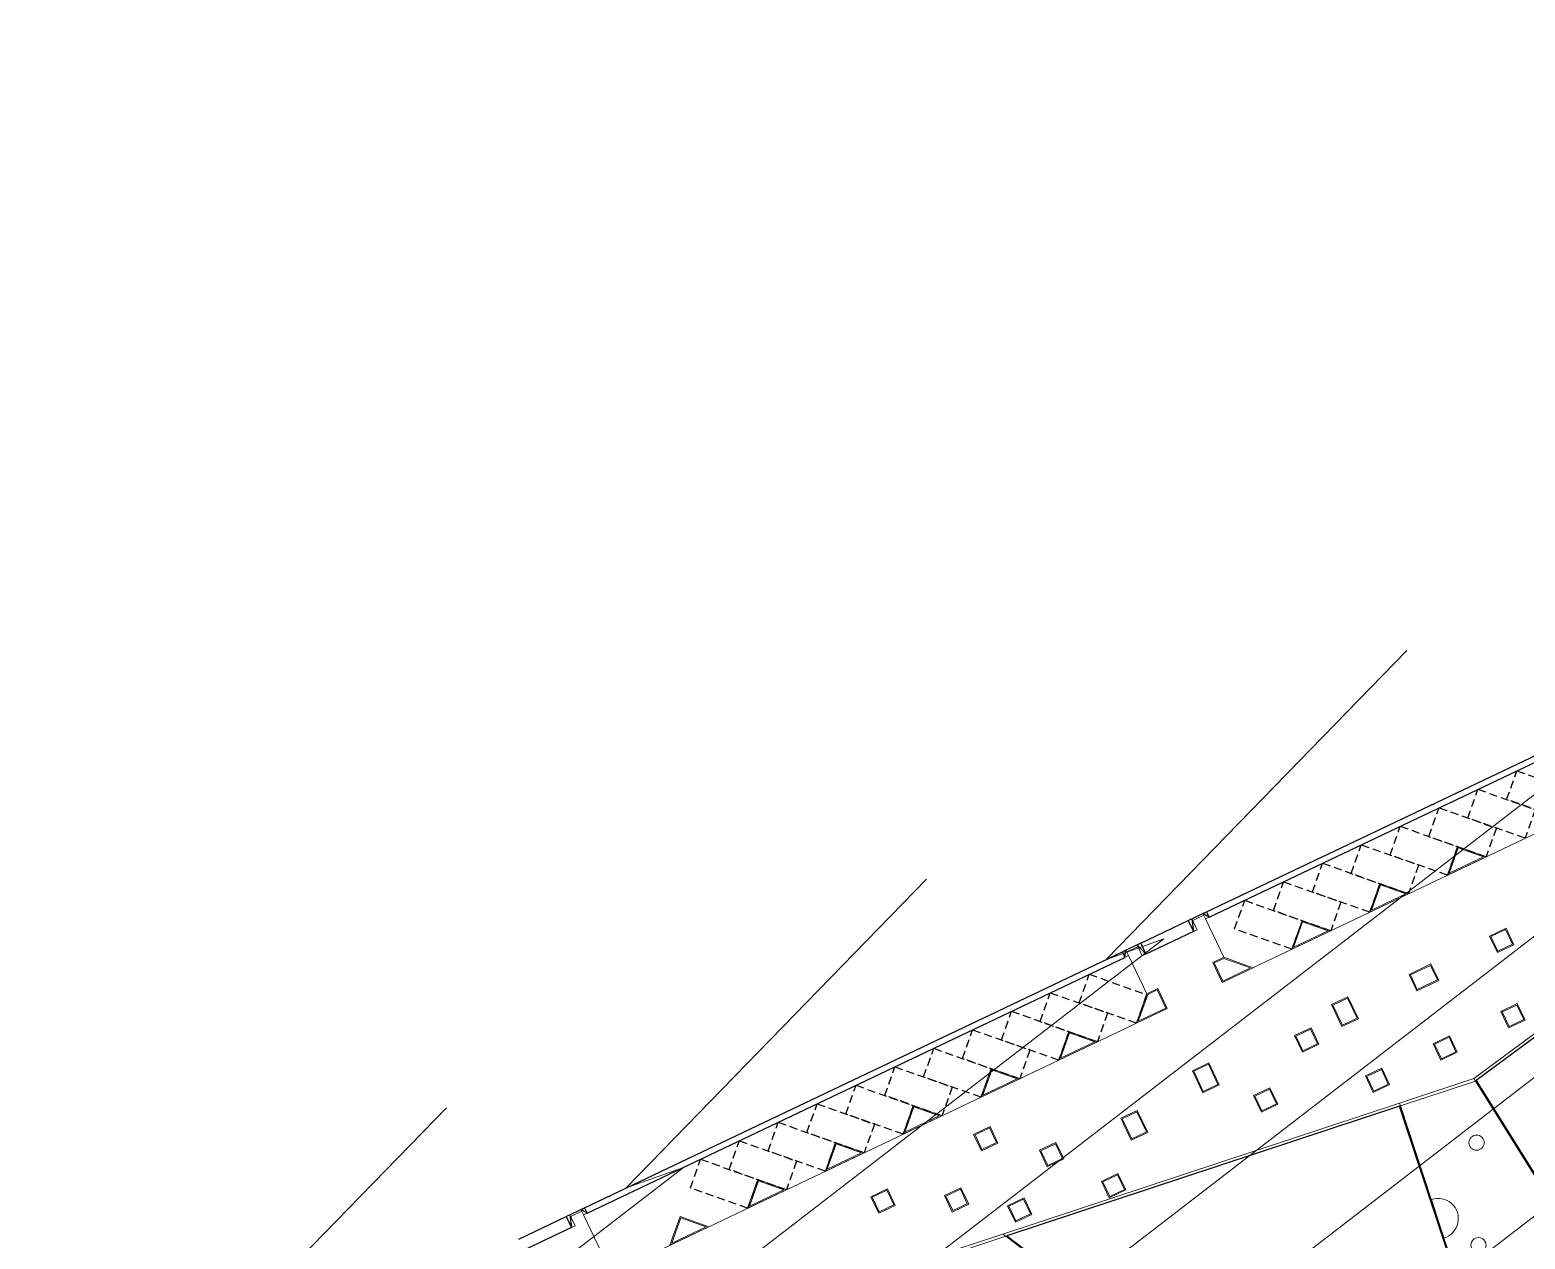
# Model space of a CAD drawing. Header units: metres. Extents: x 679381 to 680109, y 2748427 to 2748872.
# Drawn here: x 679638.6 to 679786.2, y 2748709.8 to 2748829.2 of the extents above; entities that cross this region are included whole.
import ezdxf

# ---------------------------------------------------------------- set-up
doc = ezdxf.new("R2010")
doc.units = ezdxf.units.M
doc.header["$MEASUREMENT"] = 0
doc.linetypes.add('LÍNEAS_OCULTAS2', pattern=[4.7625, 3.175, -1.5875])
doc.layers.get('0').update_dxf_attribs({"color": 5})
for name, color, linetype in [('02-L-Edge Line Stair +10cm', 6, 'Continuous'), ('02-L-Edge Line Step -10cm', 6, 'Continuous'), ('02-L-Painted line', 253, 'Continuous'), ('02-L-Plan Change', 8, 'Continuous')]:
    doc.layers.add(name, color=color, linetype=linetype)
for name, color, linetype, lineweight in [('02-L-Level Curves 0.25-0.75m', 33, 'Continuous', 5), ('02-L-Level Curves 0.50m', 33, 'Continuous', 5), ('02-L-Level Curves 1m', 37, 'Continuous', 5), ('02-L-Material Change', 251, 'Continuous', 5), ('04-BK-Tree Pit', 6, 'Continuous', 5)]:
    doc.layers.add(name, color=color, linetype=linetype, lineweight=lineweight)

# ---------------------------------------------------------------- blocks, each defined once
blk = doc.blocks.new('ALCORQUE RECTANGULAR')
blk.add_lwpolyline([(679903.39, 2748647.42), (679902.7, 2748648.87), (679904.69, 2748649.81), (679905.38, 2748648.37)], close=True)
at = {"layer": '02-L-Material Change'}
blk.add_lwpolyline([(679903.34, 2748647.29), (679902.57, 2748648.92), (679904.74, 2748649.95), (679905.51, 2748648.32)], close=True, dxfattribs=at)
blk = doc.blocks.new('Escocell Quadrat')
at = {"ltscale": 0.3}
blk.add_lwpolyline([(-2.76, -1.24), (-1.16, -1.24), (-1.16, 0.36), (-2.76, 0.36)], close=True, dxfattribs=at)
at = {"layer": '02-L-Material Change', "ltscale": 0.3}
blk.add_lwpolyline([(-2.86, -1.34), (-1.06, -1.34), (-1.06, 0.46), (-2.86, 0.46)], close=True, dxfattribs=at)
blk = doc.blocks.new('Alcorque Parking 8m2')
blk.add_lwpolyline([(2.32, 1.23), (-0.19, 2.12), (-1.08, -0.38)], close=True)
at = {"layer": '02-L-Material Change'}
blk.add_lwpolyline([(2.58, 1.24), (-0.25, 2.25), (-1.25, -0.58)], close=True, dxfattribs=at)
blk = doc.blocks.new('Tree Pit 1.5m')
blk.add_circle((0, 0), 0.75)
blk = doc.blocks.new('Tree Pit 4m CUT_')
blk.add_lwpolyline([(-1.9, -0.63), (1.9, 0.63, -1.02054)], format="xyb", close=True)
blk = doc.blocks.new('Tree Pit Ford')
at = {"ltscale": 0.3}
blk.add_lwpolyline([(-0.05, 1.15), (1.93, -0.83), (-1.1, -0.83), (-1.1, 1.15)], close=True, dxfattribs=at)
at = {"layer": '02-L-Material Change', "ltscale": 0.3}
blk.add_lwpolyline([(0, 1.25), (2.18, -0.93), (-1.2, -0.93), (-1.2, 1.25)], close=True, dxfattribs=at)

msp = doc.modelspace()

# ---------------------------------------------------------------- linework, layer by layer
at = {"layer": '02-L-Edge Line Stair +10cm'}
for points in [[(679752.94, 2748741.28), (679754.74, 2748742.14)], [(679748.24, 2748739.05), (679746.43, 2748738.19)], [(679691.53, 2748712.06), (679693.34, 2748712.92)]]:
    msp.add_lwpolyline(points, dxfattribs=at)
at = {"layer": '02-L-Edge Line Step -10cm'}
for p, q in [((679802.24, 2748740.91), (679781.36, 2748725.48)), ((679781.36, 2748725.48), (679790.88, 2748710.23)), ((679773.79, 2748722.94), (679735.04, 2748710.15)), ((679780.19, 2748703.58), (679773.79, 2748722.94))]:
    msp.add_line(p, q, dxfattribs=at)
msp.add_lwpolyline([(679735.04, 2748710.15), (679760.09, 2748691.07)], dxfattribs=at)
at = {"layer": '02-L-Level Curves 0.25-0.75m', "ltscale": 0.3}
msp.add_line((679727.09, 2748745.35), (679697.45, 2748714.88), dxfattribs=at)
for points in [[(679887.02, 2748805.09), (679887.02, 2748805.09), (679892.66, 2748807.11), (679734.28, 2748685.08)], [(679696.78, 2748684.11), (679797.88, 2748762), (679792.24, 2748759.98)], [(679697.45, 2748714.88), (679703.09, 2748716.9), (679638.58, 2748667.19)]]:
    msp.add_lwpolyline(points, dxfattribs=at)
at = {"layer": '02-L-Level Curves 0.50m', "ltscale": 0.3}
msp.add_line((679679.7, 2748722.8), (679650.06, 2748692.33), dxfattribs=at)
msp.add_lwpolyline([(679839.63, 2748782.54), (679845.27, 2748784.55), (679715.53, 2748684.59)], dxfattribs=at)
at = {"layer": '02-L-Level Curves 1m', "ltscale": 0.3}
msp.add_line((679774.52, 2748767.93), (679744.88, 2748737.46), dxfattribs=at)
for points in [[(679939.07, 2748829.19), (679744.85, 2748679.55), (679744.52, 2748671.49), (679748.75, 2748667.74), (679752.27, 2748657.06), (679759.21, 2748645.9), (679756.56, 2748644.08), (679763.63, 2748622.66), (679762.68, 2748622.35), (679756.74, 2748640.33), (679748.48, 2748632.97), (679749.84, 2748630.78), (679744.8, 2748627.33)], [(679744.86, 2748737.44), (679750.52, 2748739.48), (679678.09, 2748683.62)]]:
    msp.add_lwpolyline(points, dxfattribs=at)
at = {"layer": '02-L-Material Change', "ltscale": 0.3}
for p, q in [((679759.3, 2748736.6), (679839.92, 2748774.96)), ((679753.3, 2748741.45), (679753.81, 2748740.37)), ((679753.38, 2748741.27), (679754.47, 2748741.79)), ((679747.97, 2748738.69), (679746.88, 2748738.18)), ((679748.4, 2748737.79), (679747.88, 2748738.88)), ((679691.98, 2748712.05), (679693.06, 2748712.57)), ((679691.89, 2748712.23), (679692.41, 2748711.15))]:
    msp.add_line(p, q, dxfattribs=at)
at = {"layer": '02-L-Material Change'}
for p, q in [((679781.28, 2748725.43), (679790.95, 2748709.92)), ((679773.79, 2748723.26), (679734.64, 2748710.33)), ((679780.37, 2748703.34), (679773.89, 2748722.97))]:
    msp.add_line(p, q, dxfattribs=at)
at = {"layer": '02-L-Material Change', "ltscale": 0.3}
for points in [[(679754.64, 2748741.43), (679754.38, 2748741.97)], [(679756.44, 2748737.65), (679754.64, 2748741.43)], [(679746.69, 2748737.64), (679747.05, 2748737.82)], [(679748.85, 2748734.04), (679747.05, 2748737.82)], [(679697.94, 2748707.4), (679747.82, 2748731.13)], [(679773.79, 2748723.26), (679781.12, 2748725.68)], [(679781.28, 2748725.43), (679781.36, 2748725.48)], [(679773.79, 2748722.94), (679773.89, 2748722.97)], [(679693.24, 2748712.21), (679692.98, 2748712.75)], [(679695.04, 2748708.43), (679693.24, 2748712.21)], [(679727.61, 2748708.01), (679734.64, 2748710.33)], [(679735.04, 2748710.15), (679734.93, 2748710.11)]]:
    msp.add_lwpolyline(points, dxfattribs=at)
at = {"layer": '02-L-Material Change', "ltscale": 0.3, "elevation": 0}
for points in [[(679755, 2748741.6), (679754.64, 2748741.43)], [(679753.45, 2748740.2), (679753.81, 2748740.37)], [(679747.05, 2748737.82), (679746.79, 2748738.36)], [(679748.76, 2748737.96), (679748.4, 2748737.79)], [(679692.05, 2748710.98), (679692.41, 2748711.15)], [(679693.6, 2748712.38), (679693.24, 2748712.21)]]:
    msp.add_lwpolyline(points, dxfattribs=at)
at = {"layer": '02-L-Material Change'}
for points in [[(679781.12, 2748725.68), (679802.29, 2748741.32)], [(679773.89, 2748722.97), (679781.28, 2748725.43)], [(679781.28, 2748725.43), (679781.12, 2748725.68)], [(679773.89, 2748722.97), (679773.79, 2748723.26)], [(679727.77, 2748707.74), (679734.93, 2748710.11)], [(679734.93, 2748710.11), (679734.64, 2748710.33)], [(679734.93, 2748710.11), (679760.25, 2748690.82)]]:
    msp.add_lwpolyline(points, dxfattribs=at)
at = {"layer": '02-L-Painted line', "linetype": 'LÍNEAS_OCULTAS2', "ltscale": 0.25}
for points in [[(679791.03, 2748754.05), (679790.02, 2748751.22), (679784.37, 2748753.23), (679785.37, 2748756.05)], [(679787.2, 2748752.22), (679786.19, 2748749.4), (679780.54, 2748751.4), (679781.54, 2748754.23)], [(679783.35, 2748750.39), (679782.35, 2748747.57), (679776.69, 2748749.57), (679777.7, 2748752.4)], [(679779.52, 2748748.57), (679778.52, 2748745.74), (679772.86, 2748747.75), (679773.87, 2748750.58)], [(679775.68, 2748746.74), (679774.67, 2748743.91), (679769.02, 2748745.92), (679770.02, 2748748.75)], [(679771.85, 2748744.92), (679770.84, 2748742.09), (679765.19, 2748744.1), (679766.19, 2748746.93)], [(679768, 2748743.09), (679767, 2748740.26), (679761.34, 2748742.27), (679762.35, 2748745.1)], [(679764.17, 2748741.26), (679763.17, 2748738.44), (679757.51, 2748740.45), (679758.52, 2748743.27)], [(679748.82, 2748733.96), (679747.82, 2748731.13), (679742.16, 2748733.14), (679743.17, 2748735.97)], [(679744.98, 2748732.13), (679743.97, 2748729.3), (679738.32, 2748731.31), (679739.32, 2748734.14)], [(679741.14, 2748730.31), (679740.14, 2748727.48), (679734.49, 2748729.49), (679735.49, 2748732.32)], [(679737.3, 2748728.48), (679736.3, 2748725.65), (679730.64, 2748727.66), (679731.65, 2748730.49)], [(679733.47, 2748726.66), (679732.47, 2748723.83), (679726.81, 2748725.84), (679727.82, 2748728.66)], [(679729.63, 2748724.83), (679728.62, 2748722), (679722.97, 2748724.01), (679723.97, 2748726.83)], [(679725.79, 2748723), (679724.79, 2748720.18), (679719.14, 2748722.18), (679720.14, 2748725.01)], [(679721.95, 2748721.17), (679720.95, 2748718.35), (679715.29, 2748720.35), (679716.3, 2748723.18)], [(679718.12, 2748719.35), (679717.11, 2748716.52), (679711.46, 2748718.53), (679712.46, 2748721.36)], [(679714.27, 2748717.52), (679713.27, 2748714.69), (679707.62, 2748716.7), (679708.62, 2748719.53)], [(679710.44, 2748715.7), (679709.44, 2748712.87), (679703.79, 2748714.88), (679704.79, 2748717.71)]]:
    msp.add_lwpolyline(points, close=True, dxfattribs=at)
at = {"layer": '02-L-Plan Change'}
for p, q in [((679754.74, 2748742.14, 0), (679838.53, 2748782.01)), ((679755, 2748741.6, 0), (679838.79, 2748781.47, 0)), ((679748.24, 2748739.05), (679752.94, 2748741.28)), ((679753.45, 2748740.2, 0), (679748.76, 2748737.96, 0)), ((679693.34, 2748712.92, 0), (679746.43, 2748738.19, 0)), ((679693.6, 2748712.38, 0), (679746.69, 2748737.64, 0)), ((679686.84, 2748709.83), (679691.53, 2748712.06)), ((679692.05, 2748710.98, 0), (679687.35, 2748708.74, 0))]:
    msp.add_line(p, q, dxfattribs=at)
at = {"layer": '02-L-Plan Change', "elevation": 0}
for points in [[(679755, 2748741.6), (679754.38, 2748741.97)], [(679754.74, 2748742.14), (679755, 2748741.6)], [(679752.94, 2748741.28), (679753.45, 2748740.2)], [(679753.3, 2748741.45), (679753.45, 2748740.2)], [(679748.24, 2748739.05), (679748.76, 2748737.96)], [(679746.43, 2748738.19), (679746.69, 2748737.64)], [(679747.88, 2748738.88), (679748.76, 2748737.96)], [(679693.6, 2748712.38), (679692.98, 2748712.75)], [(679693.34, 2748712.92), (679693.6, 2748712.38)], [(679691.53, 2748712.06), (679692.05, 2748710.98)], [(679691.89, 2748712.23), (679692.05, 2748710.98)]]:
    msp.add_lwpolyline(points, dxfattribs=at)
at = {"layer": '02-L-Plan Change'}
msp.add_lwpolyline([(679746.69, 2748737.64), (679746.79, 2748738.36)], dxfattribs=at)

# ---------------------------------------------------------------- block references
at = {"layer": '04-BK-Tree Pit'}
for name, p in [('Alcorque Parking 8m2', (679779.77, 2748746.32)), ('Alcorque Parking 8m2', (679772.1, 2748742.67)), ('Alcorque Parking 8m2', (679764.42, 2748739.02)), ('ALCORQUE RECTANGULAR', (-127.84, 87.04)), ('Alcorque Parking 8m2', (679741.4, 2748728.06)), ('Alcorque Parking 8m2', (679733.72, 2748724.41)), ('Alcorque Parking 8m2', (679726.04, 2748720.75)), ('Tree Pit 1.5m', (679781.4, 2748719.35)), ('Alcorque Parking 8m2', (679718.37, 2748717.1)), ('Alcorque Parking 8m2', (679710.69, 2748713.45)), ('Alcorque Parking 8m2', (679703.02, 2748709.8)), ('Tree Pit 1.5m', (679781.59, 2748709.22))]:
    msp.add_blockref(name, p, dxfattribs=at)
for name, p, rotation in [('Escocell Quadrat', (679785.46, 2748740.55), 25.44862075299672), ('Tree Pit Ford', (679756.98, 2748736.52), 25.44812425875521), ('ALCORQUE RECTANGULAR', (3428417.02, 2068828.24), 90), ('Escocell Quadrat', (679786.57, 2748733.11), 25.44862075299672), ('Escocell Quadrat', (679766.21, 2748730.73), 25.44862075299672), ('Escocell Quadrat', (679779.88, 2748729.93), 25.44862075299672), ('ALCORQUE RECTANGULAR', (3428403.29, 2068821.71), 90), ('Escocell Quadrat', (679773.2, 2748726.75), 25.44862075299672), ('Escocell Quadrat', (679762.16, 2748724.81), 25.44862075299672), ('ALCORQUE RECTANGULAR', (3428396.22, 2068817.01), 90), ('Escocell Quadrat', (679734.53, 2748720.97), 25.44862075299672), ('Escocell Quadrat', (679741.03, 2748719.41), 25.44862075299672), ('Escocell Quadrat', (679747.15, 2748716.34), 25.44862075299672), ('Escocell Quadrat', (679724.39, 2748714.82), 25.44862075299672), ('Escocell Quadrat', (679731.64, 2748714.94), 25.44862075299672), ('Tree Pit 4m CUT_', (679777.56, 2748711.84), 89.72477426386206), ('Escocell Quadrat', (679737.88, 2748713.93), 25.44862075299672)]:
    msp.add_blockref(name, p, dxfattribs=dict(at, rotation=rotation))
at = {"layer": '04-BK-Tree Pit', "xscale": -1, "rotation": 25.44812430357308}
msp.add_blockref('Tree Pit Ford', (679749.38, 2748732.91), dxfattribs=at)

doc.saveas('drawing.dxf')
